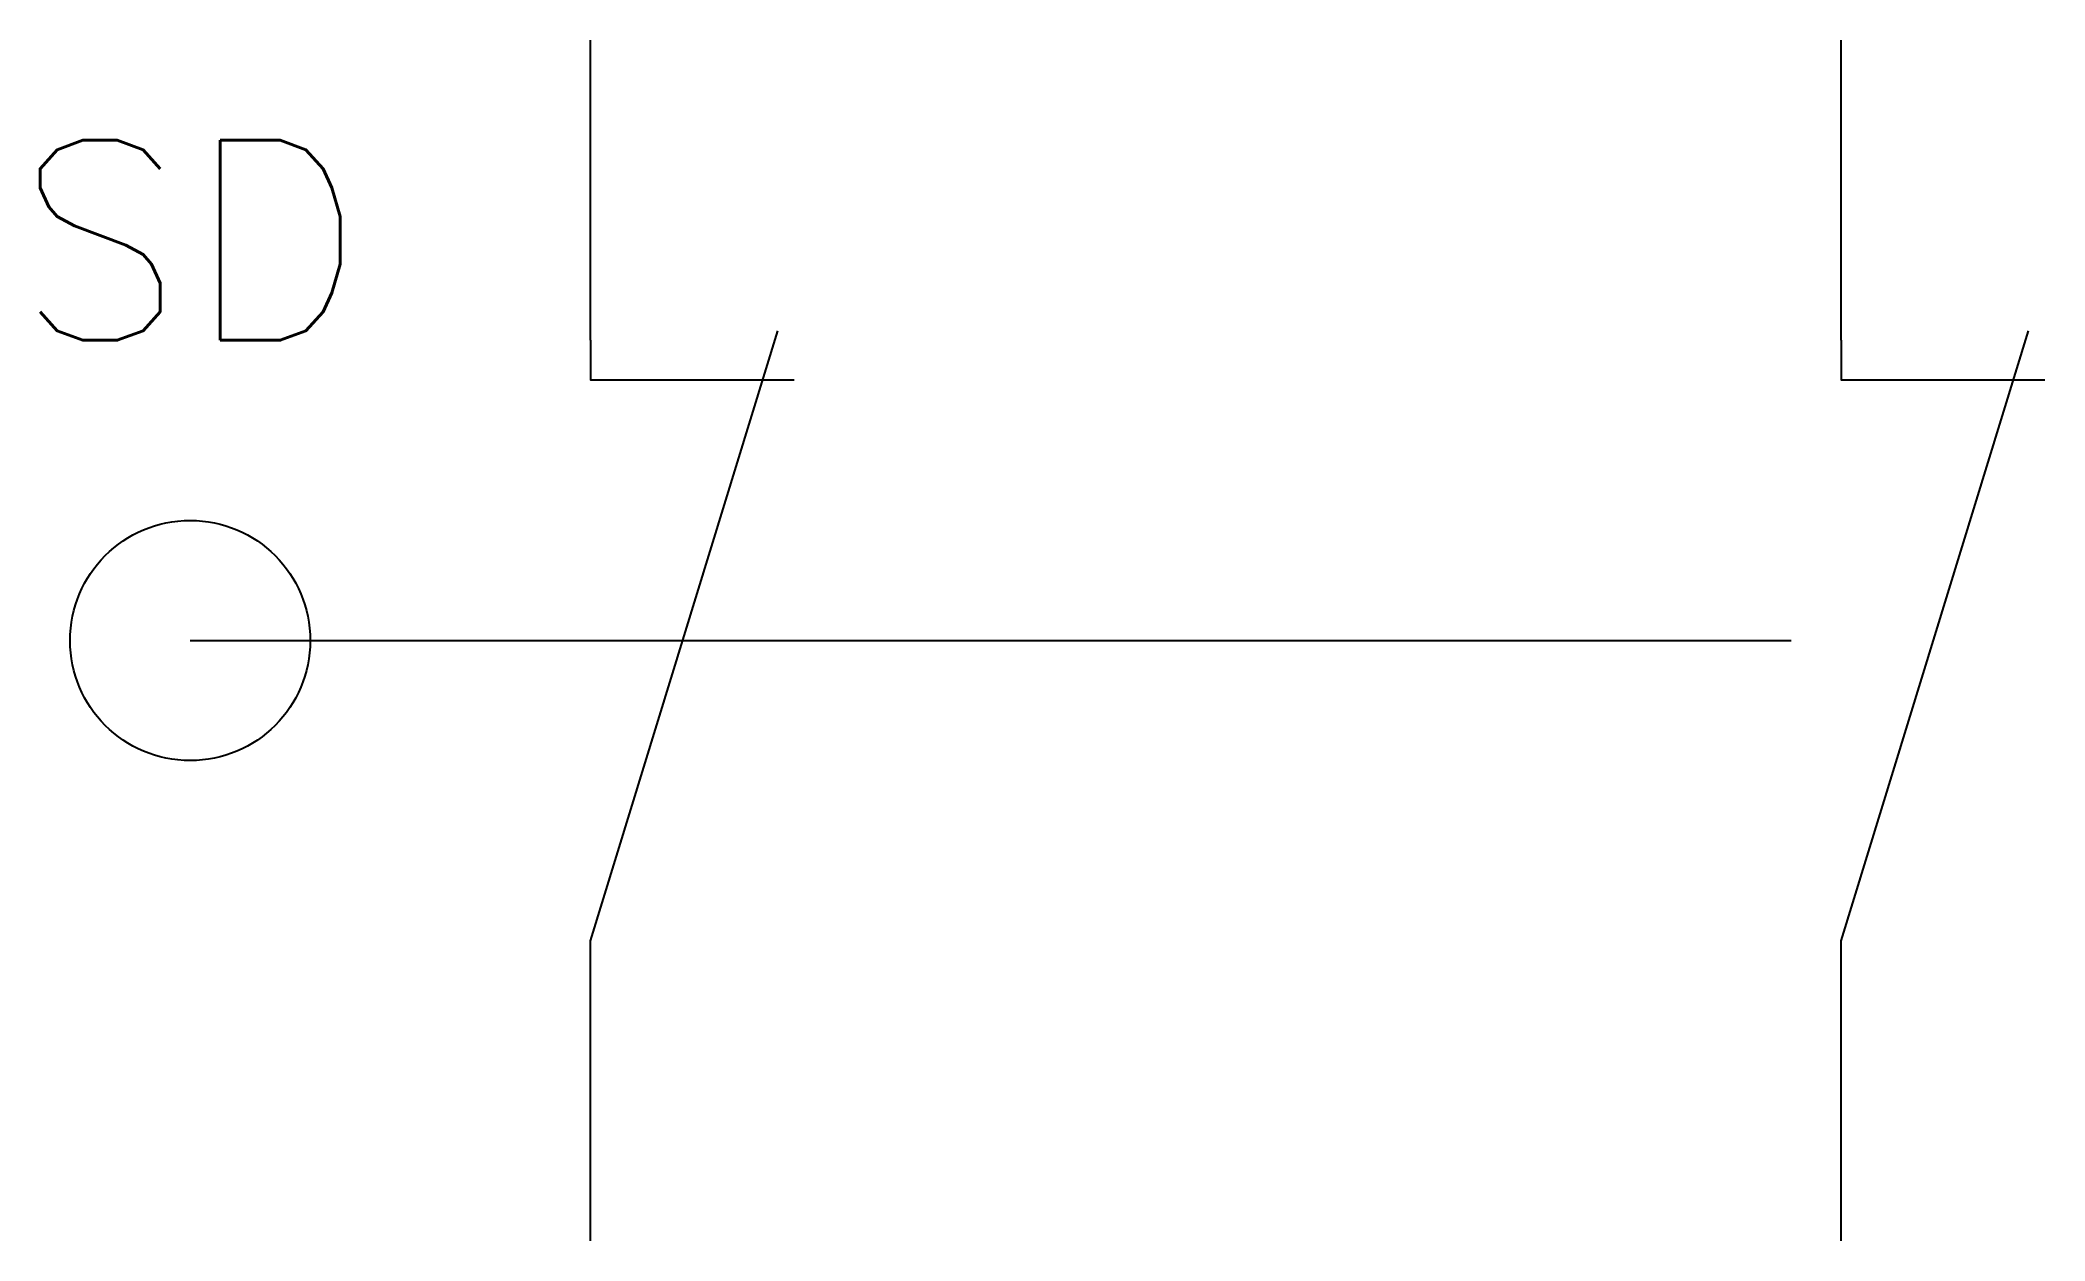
# Model space of a CAD drawing. Header units: millimetres. Extents: x 173.3 to 193.3, y 150.2 to 162.2.
import ezdxf
from ezdxf.enums import TextEntityAlignment as Align

# ---------------------------------------------------------------- set-up
doc = ezdxf.new("R2010")
doc.units = ezdxf.units.MM
doc.linetypes.add('ACAD_ISO03W100', pattern=[30, 12, -18])
doc.styles.add('ROMANS', font='romans')
doc.styles.add('T15', font='ROMANS.SHX', dxfattribs={"height": 1.5})
doc.styles.add('T20', font='ROMANS.SHX', dxfattribs={"height": 2})

# ---------------------------------------------------------------- blocks, each defined once
blk = doc.blocks.new('GL1NC')
for p, q in [((0, 9), (0, 12)), ((0, 0), (0, 3))]:
    blk.add_line(p, q)
at = {"linetype": 'Continuous'}
for p, q in [((0, 3), (1.871, 9.095)), ((-4, 6), (0.921, 6))]:
    blk.add_line(p, q, dxfattribs=at)
blk.add_lwpolyline([(0, 9), (0, 8.606), (2.034, 8.606)])
blk.add_circle((-4, 6), 1.2)
at = {"color": 1, "style": 'T15'}
for tag, p in [('11', (0.933, 9.75)), ('12', (0.933, 0.883))]:
    blk.add_attdef(tag, p, '', height=1.5, dxfattribs=at)
at = {"color": 1, "style": 'T20'}
blk.add_attdef('S3', text='', height=2, dxfattribs=at).set_placement((-4, 0), align=Align.CENTER)
blk = doc.blocks.new('1NC')
for p, q in [((0, 9), (0, 12)), ((0, 0), (0, 3))]:
    blk.add_line(p, q)
at = {"color": 7, "linetype": 'Continuous'}
blk.add_line((0, 3), (1.871, 9.095), dxfattribs=at)
blk.add_lwpolyline([(0, 9), (0, 8.606), (2.034, 8.606)])
at = {"color": 7, "style": 'T15'}
for tag, p in [('11', (0.933, 9.75)), ('12', (0.933, 0.883))]:
    blk.add_attdef(tag, p, '', height=1.5, dxfattribs=at)
at = {"style": 'ROMANS'}
blk.add_attdef('K', text='', height=2, dxfattribs=at).set_placement((-1, 5), align=Align.RIGHT)

msp = doc.modelspace()

# ---------------------------------------------------------------- linework, layer by layer
at = {"linetype": 'ACAD_ISO03W100'}
msp.add_line((178.75, 156.221), (190.75, 156.221), dxfattribs=at)

# ---------------------------------------------------------------- block references
ref = msp.add_blockref('GL1NC', (178.75, 150.221))
ref.add_attrib('S3', 'SD', dxfattribs={"color": 7, "height": 2, "style": 'T20'}).set_placement((174.75, 159.221), align=Align.CENTER)
at = {"linetype": 'Continuous'}
msp.add_blockref('1NC', (191.25, 150.221), dxfattribs=at)

doc.saveas('drawing.dxf')
